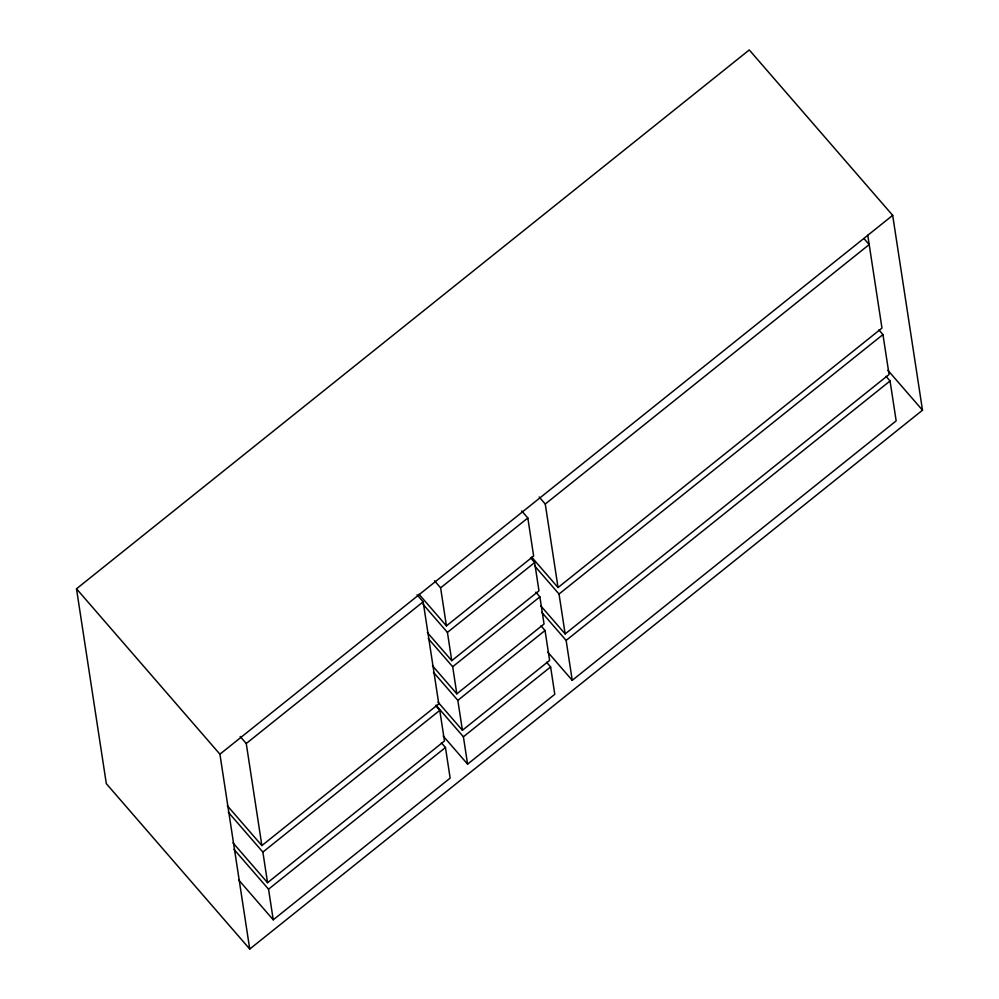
<?xml version="1.0" encoding="UTF-8"?>
<svg xmlns="http://www.w3.org/2000/svg" width="999" height="999" viewBox="0 0 999 999"><rect width="100%" height="100%" fill="white"/><g stroke="black" fill="none" stroke-linecap="round" stroke-linejoin="round"><path stroke-width="1.5" d="M76.498 588.798L749.262 49.95L892.681 215.347L922.502 410.202L249.738 949.05L106.319 783.653L76.498 588.798L219.917 754.195L249.738 949.05M219.917 754.195L892.681 215.347M423.164 601.823L438.786 703.883L261.875 845.579L246.254 743.518L423.164 601.823L417.07 594.792M527.822 517.994L533.641 556.043L446.428 625.886L440.609 587.849L527.822 517.994L521.728 510.964M867.769 235.302L881.967 328.097L558.041 587.537L545.267 504.033L869.18 244.58L864.098 238.711M534.64 562.537L538.973 590.834L451.76 660.689L447.427 632.392L534.64 562.537L530.569 557.854M539.885 596.865L544.043 624.013L456.83 693.855L452.684 666.72L539.885 596.865L535.826 592.182M882.954 334.59L889.06 374.488L565.147 633.928L559.04 594.03L882.954 334.59L878.895 329.895M439.785 710.376L444.468 740.996L267.557 882.704L262.874 852.072L439.785 710.376L435.714 705.694M545.042 630.506L549.612 660.426L462.412 730.281L457.829 700.349L545.042 630.506L540.971 625.811M890.059 380.981L896.165 420.879L572.24 680.331L566.133 640.421L890.059 380.981L885.988 376.298M445.467 747.502L450.149 778.121L273.239 919.817L268.544 889.197L445.467 747.502L441.396 742.806M550.611 666.92L554.795 694.293L467.594 764.148L463.399 736.775L550.611 666.92L546.54 662.237M887.911 370.317L922.502 410.202M539.173 497.002L545.267 504.033M531.63 557.08L558.041 587.537M534.652 565.909L559.04 594.03M540.759 605.806L565.147 633.928M541.758 612.312L566.133 640.421M547.852 652.21L572.24 680.331M434.515 580.819L440.609 587.849M419.006 594.255L446.428 625.886M423.039 604.27L447.427 632.392M427.372 632.567L451.76 660.689M428.296 638.598L452.684 666.72M432.455 665.734L456.83 693.855M433.441 672.24L457.829 700.349M438.024 702.16L462.412 730.281M435.964 705.144L463.399 736.775M443.206 736.026L467.594 764.148M240.16 736.475L246.254 743.518M227.335 805.743L261.875 845.579M228.321 812.237L262.874 852.072M233.017 842.869L267.557 882.704M234.003 849.362L268.544 889.197M238.649 879.932L273.239 919.817"/></g></svg>
